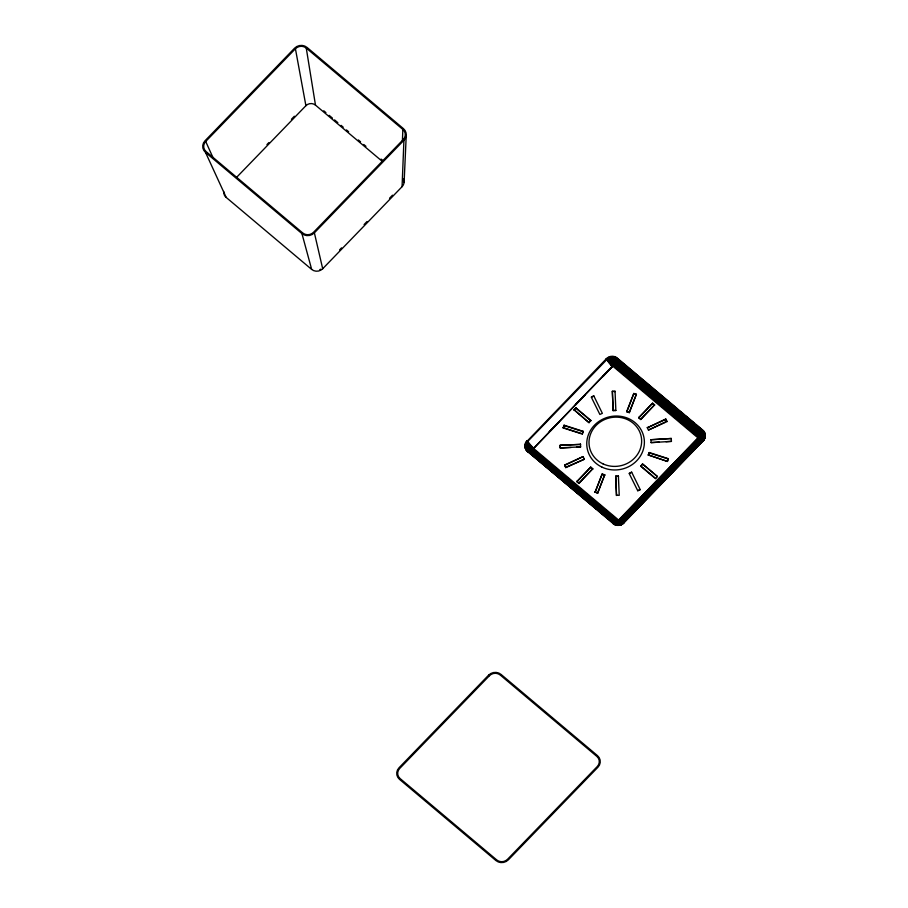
<?xml version="1.0" encoding="UTF-8"?>
<svg xmlns="http://www.w3.org/2000/svg" width="908" height="908" viewBox="0 0 908 908"><rect width="100%" height="100%" fill="white"/><g stroke="black" fill="none" stroke-linecap="round" stroke-linejoin="round"><path stroke-width="1.36" d="M402.414 140.661L402.857 129.435L306.257 48.067A7.684 7.151 -11.5 0 0 295.418 48.737L205.707 141.466A7.684 7.151 -11.5 0 0 206.105 151.579L302.716 232.947A7.684 7.151 -11.5 0 0 313.544 232.289L403.254 139.56A7.684 7.151 -11.5 0 0 402.857 129.435M402.062 186.696L403.924 140.275A8.819 8.206 -11.5 0 0 403.458 128.652L307.029 47.432A8.819 8.206 -11.5 0 0 294.589 48.181L205.038 140.751A8.819 8.206 -11.5 0 0 205.503 152.374L226.194 197.422L311.671 269.415A7.82 7.275 -11.5 0 0 322.692 268.745L402.062 186.696A7.82 7.275 -11.5 0 0 403.436 178.66M404.117 182.36L406.239 135.383M564.084 425.194L563.21 427.963L564.084 425.194L583.152 431.323L582.278 434.092L583.152 431.323M595.092 492L602.186 473.976L604.728 474.793L597.714 493.18L595.092 492L597.714 493.18M626.747 411.483L633.829 393.459L636.372 394.276L629.357 412.663L626.747 411.483L629.357 412.663M595.171 492.363L602.186 473.976M626.815 411.846L633.829 393.459M597.634 492.817L604.728 474.793M629.289 412.3L636.372 394.276M648.323 454.953L649.265 452.547L668.333 458.676L667.471 461.446L648.323 454.953L667.471 461.446M648.391 455.317L649.265 452.547M667.391 461.082L668.333 458.676M699.977 436.18L698.695 437.395L613.048 365.254L614.001 363.767L699.977 436.18A2.622 2.44 -11.5 0 1 700.091 439.154L620.255 521.68A2.622 2.44 -11.5 0 1 616.804 521.68L614.364 522.94L613.502 522.35A6.799 6.322 -11.5 0 0 623.092 521.771L702.463 439.722A6.799 6.322 -11.5 0 0 702.111 430.767L616.634 358.774A6.799 6.322 -11.5 0 0 607.055 359.352L527.117 442.06A6.799 6.322 -11.5 0 0 528.036 450.357L529.818 450.777L533.45 448.325M530.976 446.509L530.805 446.77A2.61 2.429 -11.5 0 0 531.101 449.449L531.52 449.857M531.101 449.449L531.77 449.04L617.565 521.328L698.025 437.94L612.707 366.083L533.518 448.7L530.987 446.339M696.357 425.012L703.53 431.13A7.752 7.219 -11.5 0 1 703.882 439.926L623.365 523.156A6.776 6.311 -11.5 0 1 613.808 523.746L526.64 450.402A7.82 7.275 -11.5 0 1 526.288 441.538L526.833 440.879L527.627 441.47L533.28 448.189L618.598 520.046L616.589 521.521L618.257 519.796L617.485 521.884L621.81 517.242M620.255 521.68L619.199 520.647L698.74 438.428L700.091 439.154M698.922 438.859L697.957 438.53L698.479 437.191M699.432 438.825L619.733 521.192M702.043 440.414L702.803 439.733A6.288 5.857 -11.5 0 0 702.52 432.605L615.851 359.591A6.288 5.857 -11.5 0 0 608.212 360.056L607.622 360.612L608.303 361.759L612.594 366.355L602.798 376.479M701.929 440.959L702.406 440.391A5.539 5.153 -11.5 0 0 702.781 439.812M702.372 441.084L702.894 440.471A6.208 5.777 -11.5 0 0 703.655 439.109M621.764 524.12A6.208 5.777 -11.5 0 0 622.423 523.655L703.859 439.597A7.82 7.275 -11.5 0 0 703.507 430.721L616.532 357.48A7.82 7.275 -11.5 0 0 607.043 358.058L526.413 441.924A7.763 7.219 -11.5 0 0 525.471 443.626M527.73 441.821L527.219 442.412A6.753 6.277 -11.5 0 0 528.138 450.652L614.046 522.929A6.288 5.857 -11.5 0 0 617.724 524.381M527.934 442.23L527.423 442.809A6.583 6.129 -11.5 0 0 528.32 450.845M528.206 442.695L527.718 443.263A6.288 5.857 -11.5 0 0 528.002 450.391L528.887 450.947L530.76 450.107L616.226 522.1A3.416 3.178 -11.5 0 0 620.731 522.1L700.704 439.427A3.416 3.178 -11.5 0 0 700.556 435.545L614.432 363.007A3.416 3.178 -11.5 0 0 610.278 363.257L609.813 363.722M528.569 443.206L528.104 443.751A5.891 5.482 -11.5 0 0 528.365 450.436L528.887 450.947M608.757 362.383L609.302 361.883A4.824 4.483 -11.5 0 1 615.159 361.532L701.555 434.296A4.824 4.483 -11.5 0 1 701.77 439.767L621.537 522.69A4.824 4.483 -11.5 0 1 615.204 522.69L529.296 450.277A4.812 4.472 -11.5 0 1 529.08 444.829L529.5 444.33L529.67 445.385A4.143 3.859 -11.5 0 0 529.863 450.073L615.692 522.441A4.154 3.87 -11.5 0 0 621.163 522.441L701.271 439.631A4.154 3.87 -11.5 0 0 701.09 434.921L614.818 362.258A4.154 3.87 -11.5 0 0 609.767 362.564L609.268 363.052M530.056 444.931L530.306 445.953A3.405 3.167 -11.5 0 0 530.465 449.8L530.76 450.107M531.975 446.713L531.407 447.462A2.032 1.884 -11.5 0 0 531.645 449.551L533.337 447.803L531.305 446.123L530.726 446.634A2.996 2.781 -11.5 0 0 530.317 449.085M532.372 447.86L533.416 448.177M533.337 447.803L531.77 449.04M532.156 449.403L532.519 448.654L618.087 520.715M613.286 365.425L602.98 376.593M612.786 366.457L613.763 364.664A2.054 1.907 -11.5 0 0 611.266 364.812L612.571 366.333M266.941 144.588L268.904 142.556M291.434 119.254L294.374 116.224M236.33 177.627L305.905 105.703A6.799 6.322 -11.5 0 1 315.485 105.124L382.574 161.624M205.503 152.374L301.933 233.594A8.819 8.206 -11.5 0 0 314.372 232.834L403.924 140.275M339.581 249.882L341.544 247.861M364.085 224.56L367.025 221.518M389.555 198.228L392.494 195.186M620.822 523.746A5.902 5.493 -11.5 0 1 614.364 522.94L528.036 450.357L527.344 451.072L613.91 524.177A7.559 7.037 -11.5 0 0 623.081 523.621L623.773 522.974M612.514 365.981L533.359 448.552M548.897 432.197L558.692 422.061M575.354 404.843L585.161 394.708M550.032 431.323L558.851 422.209M575.524 404.968L585.331 394.832M574.06 409.769L575.91 407.862L590.813 420.415L589.042 422.685L574.06 409.769L589.042 422.685M574.14 410.132L575.91 407.862M588.974 422.322L590.813 420.415M576.898 481.41L590.745 467.109L592.731 468.778L578.964 483.453L576.898 481.41L578.964 483.453M638.744 417.498L652.58 403.186L654.566 404.854L640.798 419.53L638.744 417.498L640.798 419.53M576.977 481.785L590.745 467.109M638.812 417.862L652.58 403.186M578.884 483.09L592.731 468.778M640.73 419.167L654.566 404.854M654.577 477.88L640.73 466.224L642.501 463.943L657.403 476.507L642.501 463.943M640.73 466.224L642.58 464.317M655.633 478.777L657.403 476.507M613.433 523.734L612.809 523.065L613.502 522.35L612.979 523.428L614.251 523.655L598.656 510.988M620.289 521.453L618.802 519.898L699.33 436.714M645.145 493.044L648.164 489.991M672.567 464.76L675.541 461.627M626.52 518.899L630.436 514.859M651.002 493.6L655.905 488.538M676.46 467.279L681.363 462.217M623.024 523.11L640.662 504.882M645.554 499.82L666.131 478.55M671.023 473.488L691.601 452.218M695.517 448.177L700.409 443.104M615.953 522.77L618.666 520.42L618.257 519.796M610.88 365.232L611.368 364.653M611.561 365.652L606.476 359.091L607.168 358.467A7.752 7.219 -11.5 0 1 611.81 356.685M612.174 366.253L611.844 365.402M528.036 450.357L527.661 451.616L596.499 509.161M622.922 522.384L622.309 522.929A6.288 5.857 -11.5 0 1 621.651 523.405A6.583 6.118 -11.5 0 0 623.058 522.259M622.604 522.951L622.048 523.462A5.539 5.153 -11.5 0 1 621.469 523.871M623.841 522.747L623.126 523.394A7.752 7.219 -11.5 0 1 613.717 523.973M611.924 365.595L612.253 366.628M615.806 522.668L616.6 522.293A3.019 2.803 -11.5 0 0 616.907 522.52M531.804 449.744L532.78 449.346M616.055 521.975L614.012 522.917M608.303 361.759L608.882 361.236A5.403 5.028 -11.5 0 1 615.442 360.839L701.952 433.695A5.403 5.028 -11.5 0 1 702.19 439.824L621.866 522.86A5.403 5.028 -11.5 0 1 614.75 522.86L528.796 450.402A5.403 5.028 -11.5 0 1 528.558 444.273L529.012 443.751A6.799 1.476 44.1 0 1 527.673 441.401L526.935 440.777A7.82 1.703 44.1 0 0 527.06 441.186M531.645 449.551L532.519 449.097M607.917 361.168L608.519 360.624A5.902 5.493 -11.5 0 1 615.681 360.181L702.281 433.127A5.902 5.493 -11.5 0 1 702.542 439.812M607.588 360.624L607.793 359.125A6.753 6.277 -11.5 0 1 616.668 359.125L702.145 431.118A6.753 6.277 -11.5 0 1 702.497 440.005L622.128 522.94A5.902 5.493 -11.5 0 1 621.503 523.383M591.335 397.023L593.798 395.899L602.356 413.344L599.882 414.457L591.414 397.386L593.798 395.899M564.617 464.998L565.82 467.643L564.617 464.998L583.106 456.588L584.321 459.232L567.057 467.087M665.802 419.36L647.302 427.781L665.723 418.997L666.926 421.641L665.723 418.997M564.685 465.373L583.106 456.588M565.741 467.279L584.321 459.232M666.858 421.267L648.437 430.051L665.7 422.197M629.199 473.295L631.662 472.171L640.208 489.616L637.745 490.74L629.267 473.67L631.662 472.171M612.321 391.291L615.113 391.496L612.321 391.291L613.15 410.654L615.862 410.484L615.034 391.121M613.082 410.291L615.862 410.484M560.111 445.261L580.518 444.387L560.111 445.261L560.293 448.155L560.191 445.624M650.923 439.722L671.262 438.485L650.923 439.722L651.104 442.616L659.231 442.128M560.213 447.792L580.621 446.918L576.557 447.167M561.643 448.075L571.132 447.496M666.007 441.708L671.432 441.379L671.262 438.485M615.681 476.155L618.473 476.348L615.681 476.155L616.509 495.518L615.76 476.518M616.441 495.144L619.222 495.348L618.393 475.985M525.176 444.545A7.763 7.219 -11.5 0 0 526.754 450.731L528.32 451.753A6.776 6.311 -11.5 0 1 526.788 449.789M633.909 393.822L636.451 394.639M564.152 425.557L583.22 431.686M649.345 452.922L668.413 459.039M563.13 427.6L582.21 433.718M564.481 428.372L581.006 433.684M602.254 474.339L604.796 475.156M612.809 523.065L613.604 523.655A7.82 7.275 -11.5 0 0 623.092 523.076M612.979 523.428L614.16 524.268A7.23 6.719 -11.5 0 0 623.614 523.121L703.791 440.187A7.559 7.037 -11.5 0 0 704.029 432.344M698.536 438.666L698.025 437.94M532.621 447.565L531.078 446.237M323.759 110.787L325.915 112.603M329.161 115.339L332.407 118.074M334.575 119.901L337.821 122.637M341.067 125.361L343.224 127.188M346.47 129.923L348.638 131.739M358.376 139.946L360.544 141.773M363.79 144.508L365.947 146.324M381.099 159.082L383.267 160.909M676.88 408.6L616.577 357.888A7.752 7.219 -11.5 0 0 613.819 356.81M680.126 411.335L683.372 414.071M685.54 415.898L688.786 418.633M690.954 420.449L694.2 423.185M651.921 388.125L654.078 389.952M657.324 392.687L659.492 394.515M663.827 398.158L665.984 399.974M669.241 402.709L671.398 404.537M674.644 407.272L676.812 409.099M680.058 411.835L683.304 414.57M685.472 416.386L688.718 419.121M691.964 421.857L694.132 423.684M697.378 426.419L700.624 429.155M613.842 364.744L699.353 436.793M606.306 358.728L607.055 359.352M652.659 403.549L654.645 405.229M575.978 408.225L590.892 420.779M640.651 465.861L655.565 478.414M590.813 467.472L592.81 469.141M531.328 449.687L616.804 521.68M529.886 452.593L532.054 454.42M535.289 457.144L537.457 458.971M540.703 461.695L543.949 464.431M547.183 467.166L549.351 468.982M552.597 471.717L554.754 473.545M558 476.269L560.157 478.096M564.481 481.739L566.649 483.555M569.895 486.291L572.051 488.107M575.297 490.842L577.465 492.669M587.192 500.864L589.36 502.68M592.595 505.416L594.763 507.243M609.904 519.989L612.06 521.805M618.802 519.898L619.426 520.443M530.669 445.533L531.305 446.123M527.934 451.719L527.31 451.117A7.23 6.731 -11.5 0 1 525.755 447.984M647.234 427.407L648.437 430.051M205.707 141.466L213.232 158.174M301.933 233.594L311.671 269.415M314.372 232.834L322.692 268.745M671.432 441.379L651.104 442.616M640.208 489.616L637.745 490.74M295.418 48.737L305.905 105.703M306.257 48.067L315.485 105.124M612.401 391.654L613.15 410.654M580.439 444.023L580.621 446.918M606.442 359.148A7.797 1.691 44.1 0 1 606.317 358.739M530.874 450.028A2.996 2.781 -11.5 0 1 530.647 449.732M526.265 448.223A6.776 6.311 -11.5 0 1 526.197 446.577M620.924 523.78A6.288 5.857 -11.5 0 1 618.541 524.381M620.981 523.723A6.583 6.118 -11.5 0 1 613.785 522.826M623.115 522.055A6.753 6.277 -11.5 0 1 613.604 522.633M620.561 522.293A3.019 2.803 -11.5 0 1 620.243 522.52M621.049 524.495A6.208 5.777 -11.5 0 1 618.7 525.085M617.883 525.085A6.208 5.777 -11.5 0 1 615.567 524.495M620.822 524.211A5.539 5.153 -11.5 0 1 618.734 524.733M618.008 524.733A5.539 5.153 -11.5 0 1 616.6 524.461M619.971 521.737A2.054 1.907 -11.5 0 1 617.485 521.884M702.429 440.221A6.583 6.129 -11.5 0 0 702.088 431.55L616.623 359.568A6.583 6.129 -11.5 0 0 607.339 360.136M704.892 437.054A7.219 6.719 -11.5 0 1 703.008 441.05M704.268 433.627A7.219 6.719 -11.5 0 1 704.608 434.444M704.517 437.361A6.776 6.311 -11.5 0 1 702.735 441.118M703.291 438.53A5.539 5.153 -11.5 0 1 703.076 439.188M699.625 436.986A2.054 1.907 -11.5 0 1 699.852 439.097M700.897 437.225A3.019 2.803 -11.5 0 1 700.84 439.041M700.34 436.271A3.019 2.803 -11.5 0 1 700.567 436.566M610.812 363.96A2.622 2.44 -11.5 0 1 614.001 363.767M526.981 450.97A7.559 7.037 -11.5 0 1 525.357 447.689M525.255 446.781A7.559 7.037 -11.5 0 1 525.289 445.851M608.167 358.399A7.559 7.037 -11.5 0 1 609.03 357.945M610.914 357.355A7.559 7.037 -11.5 0 1 611.89 357.23M612.877 357.23A7.559 7.037 -11.5 0 1 613.853 357.355M615.692 357.945A7.559 7.037 -11.5 0 1 616.532 358.41M610.63 364.017A3.019 2.803 -11.5 0 1 614.285 363.802M610.437 362.928A3.927 3.655 -11.5 0 1 610.88 362.689M226.194 197.422A7.82 7.275 -11.5 0 1 224.049 194.289M223.811 193.359A7.82 7.275 -11.5 0 1 223.731 191.463M320.581 269.211A6.799 6.322 -11.5 0 1 319.798 269.631M488.606 675.166L399.055 767.725A8.819 8.206 -11.5 0 0 399.509 779.348L495.95 860.568A8.819 8.206 -11.5 0 0 508.378 859.819L597.929 767.249A8.819 8.206 -11.5 0 0 597.475 755.626L501.034 674.406A8.819 8.206 -11.5 0 0 488.606 675.166M489.435 675.711L399.724 768.44A7.684 7.151 -11.5 0 0 400.122 778.565L496.721 859.933A7.684 7.151 -11.5 0 0 507.561 859.263L597.271 766.534A7.684 7.151 -11.5 0 0 596.862 756.421L500.263 675.053A7.684 7.151 -11.5 0 0 489.435 675.711M603.014 463.875A26.411 24.573 -11.5 0 0 641.638 440.176A26.411 24.573 -11.5 0 0 601.323 421.278A26.411 24.573 -11.5 0 0 603.014 463.875M602.095 467.189A28.897 26.888 -11.5 0 0 644.374 441.243A28.897 26.888 -11.5 0 0 600.245 420.574A28.897 26.888 -11.5 0 0 602.095 467.189"/></g></svg>
